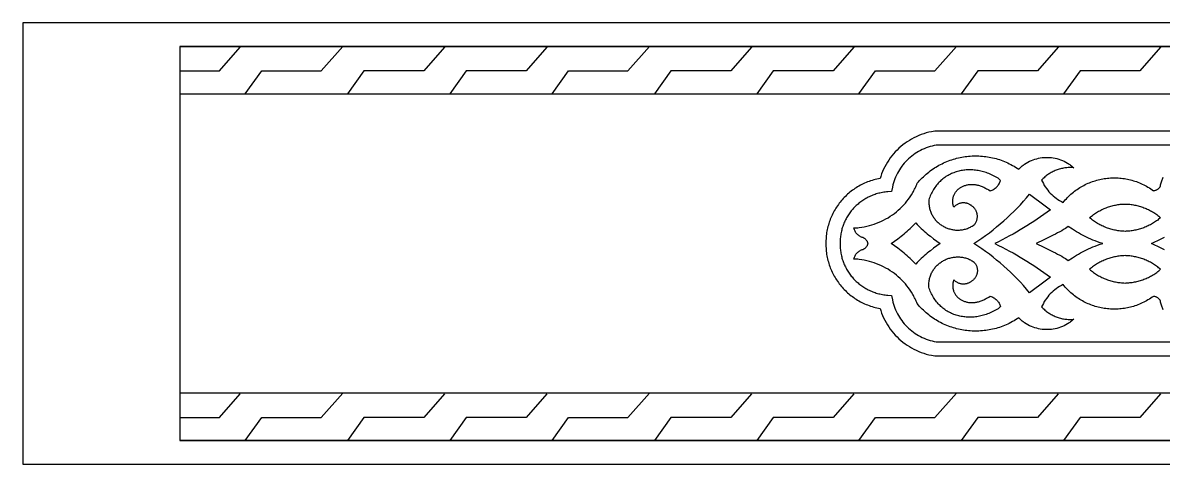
# Model space of a CAD drawing. Extents: x 2914 to 3714, y 692 to 832.
# Drawn here: x 2914.4 to 3276.2, y 692.2 to 832.2 of the extents above; entities that cross this region are included whole.
import ezdxf

# ---------------------------------------------------------------- set-up
doc = ezdxf.new("R2010")
doc.units = 0
doc.layers.add('LAYER_1', color=18, linetype='CONTINUOUS')

msp = doc.modelspace()

# ---------------------------------------------------------------- linework, layer by layer
at = {"layer": 'LAYER_1'}
for points in [[(2914.44, 692.21), (3714.44, 692.21), (3714.44, 832.21), (2914.44, 832.21)], [(2964.22, 699.71), (3664.22, 699.71), (3664.22, 824.71), (2964.22, 824.71)], [(3221.28, 778.95), (3221.57, 779.04), (3221.86, 779.15), (3222.14, 779.28), (3222.4, 779.42), (3222.66, 779.58), (3222.9, 779.76), (3223.13, 779.95), (3223.35, 780.15), (3223.56, 780.37), (3223.74, 780.6), (3223.92, 780.84), (3224.08, 781.1), (3224.22, 781.37), (3224.34, 781.64), (3224.45, 781.93), (3224.53, 782.22), (3224.46, 782.34), (3224.38, 782.45), (3224.28, 782.56), (3224.17, 782.65), (3223.77, 782.91), (3223.36, 783.16), (3222.95, 783.39), (3222.54, 783.62), (3222.12, 783.83), (3221.71, 784.03), (3221.29, 784.21), (3220.87, 784.39), (3220.44, 784.55), (3220.02, 784.7), (3219.6, 784.84), (3219.17, 784.96), (3218.75, 785.08), (3218.32, 785.18), (3217.9, 785.27), (3217.47, 785.35), (3217.05, 785.42), (3216.62, 785.48), (3216.2, 785.52), (3215.78, 785.56), (3215.36, 785.58), (3214.94, 785.59), (3214.52, 785.59), (3214.11, 785.57), (3213.69, 785.55), (3213.28, 785.51), (3212.88, 785.47), (3212.47, 785.41), (3212.07, 785.34), (3211.67, 785.26), (3211.28, 785.16), (3210.89, 785.06), (3210.5, 784.95), (3210.12, 784.82), (3209.74, 784.68), (3209.37, 784.54), (3209, 784.38), (3208.64, 784.21), (3208.28, 784.02), (3207.93, 783.83), (3207.59, 783.63), (3207.25, 783.42), (3206.92, 783.19), (3206.59, 782.96), (3206.27, 782.71), (3205.96, 782.45), (3205.66, 782.18), (3205.36, 781.91), (3205.07, 781.62), (3204.79, 781.32), (3204.52, 781.01), (3204.25, 780.69), (3204, 780.35), (3203.75, 780.01), (3203.51, 779.66), (3203.29, 779.3), (3203.07, 778.92), (3202.86, 778.54), (3202.66, 778.15), (3202.47, 777.74), (3202.29, 777.33), (3202.13, 776.9), (3201.97, 776.47), (3201.83, 776.02), (3201.81, 775.67), (3201.81, 775.33), (3201.82, 774.99), (3201.84, 774.65), (3201.87, 774.32), (3201.92, 773.99), (3201.98, 773.67), (3202.05, 773.35), (3202.13, 773.04), (3202.22, 772.73), (3202.32, 772.43), (3202.44, 772.14), (3202.56, 771.85), (3202.69, 771.56), (3202.83, 771.28), (3202.98, 771.01), (3203.15, 770.75), (3203.31, 770.49), (3203.49, 770.24), (3203.68, 769.99), (3203.87, 769.75), (3204.08, 769.52), (3204.29, 769.3), (3204.5, 769.08), (3204.73, 768.87), (3204.96, 768.67), (3205.2, 768.48), (3205.44, 768.29), (3205.69, 768.12), (3205.95, 767.95), (3206.21, 767.79), (3206.47, 767.63), (3206.74, 767.49), (3207.02, 767.36), (3207.3, 767.23), (3207.58, 767.11), (3207.87, 767), (3208.17, 766.91), (3208.46, 766.82), (3208.76, 766.74), (3209.06, 766.67), (3209.36, 766.61), (3209.67, 766.56), (3209.98, 766.52), (3210.29, 766.49), (3210.6, 766.47), (3210.91, 766.47), (3211.23, 766.47), (3211.54, 766.48), (3211.86, 766.51), (3212.18, 766.55), (3212.49, 766.59), (3212.81, 766.65), (3213.12, 766.72), (3213.44, 766.81), (3213.75, 766.9), (3214.06, 767.01), (3214.37, 767.13), (3214.68, 767.26), (3214.99, 767.4), (3215.29, 767.56), (3215.59, 767.73), (3215.89, 767.91), (3216.19, 768.11), (3216.34, 768.3), (3216.49, 768.5), (3216.61, 768.7), (3216.73, 768.9), (3216.83, 769.11), (3216.92, 769.31), (3217, 769.51), (3217.06, 769.71), (3217.12, 769.92), (3217.16, 770.12), (3217.19, 770.32), (3217.21, 770.52), (3217.22, 770.72), (3217.22, 770.92), (3217.21, 771.11), (3217.18, 771.31), (3217.15, 771.5), (3217.11, 771.69), (3217.06, 771.87), (3217, 772.06), (3216.94, 772.24), (3216.86, 772.42), (3216.78, 772.59), (3216.69, 772.76), (3216.59, 772.93), (3216.48, 773.09), (3216.37, 773.25), (3216.25, 773.4), (3216.12, 773.55), (3215.99, 773.69), (3215.85, 773.83), (3215.71, 773.96), (3215.56, 774.08), (3215.4, 774.2), (3215.25, 774.32), (3215.08, 774.42), (3214.91, 774.52), (3214.74, 774.62), (3214.57, 774.7), (3214.39, 774.78), (3214.2, 774.85), (3214.02, 774.91), (3213.83, 774.96), (3213.64, 775.01), (3213.45, 775.05), (3213.25, 775.07), (3213.05, 775.09), (3212.86, 775.1), (3212.66, 775.1), (3212.46, 775.09), (3212.26, 775.07), (3212.06, 775.04), (3211.86, 775), (3211.66, 774.94), (3211.46, 774.88), (3211.26, 774.8), (3211.06, 774.72), (3210.87, 774.62), (3210.67, 774.51), (3210.48, 774.39), (3210.29, 774.25), (3210.1, 774.1), (3209.91, 773.94), (3209.73, 773.77), (3209.65, 774.02), (3209.58, 774.27), (3209.53, 774.52), (3209.48, 774.77), (3209.45, 775.02), (3209.42, 775.26), (3209.41, 775.5), (3209.41, 775.73), (3209.42, 775.96), (3209.44, 776.19), (3209.47, 776.42), (3209.51, 776.64), (3209.56, 776.86), (3209.62, 777.08), (3209.69, 777.29), (3209.77, 777.49), (3209.85, 777.7), (3209.95, 777.89), (3210.05, 778.09), (3210.17, 778.27), (3210.29, 778.46), (3210.42, 778.64), (3210.55, 778.81), (3210.7, 778.98), (3210.85, 779.14), (3211.01, 779.29), (3211.17, 779.44), (3211.35, 779.59), (3211.52, 779.73), (3211.71, 779.86), (3211.9, 779.98), (3212.1, 780.1), (3212.3, 780.21), (3212.51, 780.32), (3212.73, 780.41), (3212.95, 780.5), (3213.17, 780.59), (3213.4, 780.66), (3213.63, 780.73), (3213.87, 780.79), (3214.12, 780.84), (3214.36, 780.88), (3214.61, 780.91), (3214.87, 780.94), (3215.12, 780.96), (3215.39, 780.97), (3215.65, 780.96), (3215.92, 780.95), (3216.19, 780.94), (3216.46, 780.91), (3216.73, 780.87), (3217.01, 780.82), (3217.28, 780.76), (3217.56, 780.69), (3217.85, 780.62), (3218.13, 780.53), (3218.41, 780.43), (3218.69, 780.32), (3218.98, 780.2), (3219.26, 780.06), (3219.55, 779.92), (3219.84, 779.77), (3220.12, 779.6), (3220.41, 779.42), (3220.84, 779.2)], [(3216.13, 762.21), (3217.38, 763.03), (3218.61, 763.88), (3219.82, 764.74), (3221.01, 765.62), (3222.18, 766.53), (3223.33, 767.45), (3224.47, 768.4), (3225.58, 769.37), (3226.67, 770.35), (3227.75, 771.36), (3228.8, 772.39), (3229.83, 773.43), (3230.84, 774.5), (3231.83, 775.59), (3232.79, 776.7), (3233.27, 777.26), (3233.74, 777.82), (3235.41, 776.62), (3237.07, 775.4), (3238.72, 774.17), (3240.36, 772.92), (3239.33, 772.16), (3238.29, 771.41), (3237.24, 770.67), (3236.18, 769.94), (3235.12, 769.23), (3234.04, 768.53), (3232.95, 767.85), (3231.86, 767.17), (3230.75, 766.51), (3229.64, 765.86), (3228.52, 765.22), (3227.39, 764.6), (3226.25, 763.98), (3225.11, 763.38), (3223.96, 762.79), (3222.79, 762.21), (3223.96, 761.63), (3225.11, 761.04), (3226.25, 760.44), (3227.39, 759.83), (3228.52, 759.2), (3229.64, 758.57), (3230.75, 757.92), (3231.86, 757.26), (3232.95, 756.58), (3234.04, 755.89), (3235.12, 755.19), (3236.18, 754.48), (3237.24, 753.76), (3238.29, 753.02), (3239.33, 752.27), (3240.36, 751.5), (3238.72, 750.26), (3237.07, 749.02), (3235.41, 747.81), (3233.74, 746.6), (3233.27, 747.17), (3232.79, 747.73), (3231.83, 748.84), (3230.84, 749.93), (3229.83, 750.99), (3228.8, 752.04), (3227.75, 753.07), (3226.67, 754.07), (3225.58, 755.06), (3224.47, 756.03), (3223.33, 756.97), (3222.18, 757.9), (3221.01, 758.8), (3219.82, 759.69), (3218.61, 760.55), (3217.38, 761.39)], [(3264.07, 766.07), (3263.69, 766.08), (3263.31, 766.1), (3262.93, 766.13), (3262.56, 766.17), (3262.18, 766.21), (3261.81, 766.26), (3261.43, 766.32), (3261.06, 766.39), (3260.69, 766.47), (3260.32, 766.55), (3259.95, 766.65), (3259.58, 766.75), (3259.22, 766.85), (3258.86, 766.97), (3258.5, 767.09), (3258.14, 767.23), (3257.78, 767.37), (3257.43, 767.51), (3257.08, 767.67), (3256.73, 767.83), (3256.38, 768), (3256.04, 768.18), (3255.7, 768.37), (3255.36, 768.56), (3255.03, 768.77), (3254.7, 768.98), (3254.38, 769.19), (3254.06, 769.42), (3253.74, 769.65), (3253.42, 769.9), (3253.12, 770.15), (3252.81, 770.4), (3253.11, 770.66), (3253.42, 770.9), (3253.73, 771.14), (3254.04, 771.38), (3254.36, 771.6), (3254.68, 771.82), (3255.01, 772.03), (3255.34, 772.23), (3255.67, 772.42), (3256.01, 772.61), (3256.35, 772.79), (3256.69, 772.96), (3257.04, 773.12), (3257.39, 773.28), (3257.75, 773.42), (3258.1, 773.57), (3258.46, 773.7), (3258.82, 773.82), (3259.19, 773.94), (3259.55, 774.05), (3259.92, 774.15), (3260.29, 774.24), (3260.66, 774.33), (3261.03, 774.41), (3261.41, 774.48), (3261.79, 774.54), (3262.16, 774.59), (3262.54, 774.64), (3262.92, 774.68), (3263.3, 774.71), (3263.68, 774.73), (3264.07, 774.74), (3264.45, 774.73), (3264.83, 774.71), (3265.21, 774.68), (3265.59, 774.64), (3265.97, 774.59), (3266.35, 774.54), (3266.72, 774.48), (3267.1, 774.41), (3267.47, 774.33), (3267.84, 774.24), (3268.21, 774.15), (3268.58, 774.05), (3268.95, 773.94), (3269.31, 773.82), (3269.67, 773.7), (3270.03, 773.57), (3270.39, 773.42), (3270.74, 773.28), (3271.09, 773.12), (3271.44, 772.96), (3271.78, 772.79), (3272.13, 772.61), (3272.46, 772.42), (3272.8, 772.23), (3273.13, 772.03), (3273.45, 771.82), (3273.78, 771.6), (3274.09, 771.38), (3274.41, 771.14), (3274.72, 770.9), (3275.02, 770.66), (3275.32, 770.4), (3275.02, 770.15), (3274.71, 769.9), (3274.4, 769.65), (3274.08, 769.42), (3273.76, 769.19), (3273.43, 768.98), (3273.1, 768.77), (3272.77, 768.56), (3272.43, 768.37), (3272.1, 768.18), (3271.75, 768), (3271.41, 767.83), (3271.06, 767.67), (3270.71, 767.51), (3270.35, 767.37), (3270, 767.23), (3269.64, 767.09), (3269.28, 766.97), (3268.91, 766.85), (3268.55, 766.75), (3268.18, 766.65), (3267.81, 766.55), (3267.44, 766.47), (3267.07, 766.39), (3266.7, 766.32), (3266.33, 766.26), (3265.95, 766.21), (3265.58, 766.17), (3265.2, 766.13), (3264.82, 766.1), (3264.44, 766.08)], [(3189.91, 762.21), (3190.96, 762.96), (3191.99, 763.72), (3193, 764.49), (3193.49, 764.89), (3193.98, 765.29), (3194.46, 765.69), (3194.94, 766.11), (3195.4, 766.53), (3195.87, 766.95), (3196.32, 767.38), (3196.77, 767.82), (3197.21, 768.27), (3197.65, 768.73), (3198.08, 768.27), (3198.52, 767.82), (3198.97, 767.38), (3199.43, 766.95), (3199.89, 766.53), (3200.36, 766.11), (3200.83, 765.69), (3201.32, 765.29), (3201.8, 764.89), (3202.3, 764.49), (3203.3, 763.72), (3204.33, 762.96), (3205.39, 762.21), (3204.33, 761.47), (3203.3, 760.71), (3202.3, 759.93), (3201.8, 759.54), (3201.32, 759.14), (3200.83, 758.73), (3200.36, 758.32), (3199.89, 757.9), (3199.43, 757.48), (3198.97, 757.04), (3198.52, 756.6), (3198.08, 756.16), (3197.65, 755.7), (3197.21, 756.16), (3196.77, 756.6), (3196.32, 757.04), (3195.87, 757.48), (3195.4, 757.9), (3194.94, 758.32), (3194.46, 758.73), (3193.98, 759.14), (3193.49, 759.54), (3193, 759.93), (3191.99, 760.71), (3190.96, 761.47)], [(3256.99, 762.21), (3256.16, 762.47), (3255.36, 762.73), (3254.6, 763.01), (3253.86, 763.29), (3253.15, 763.58), (3252.47, 763.88), (3251.8, 764.19), (3251.15, 764.51), (3250.51, 764.85), (3249.88, 765.2), (3249.25, 765.56), (3248.62, 765.94), (3247.99, 766.34), (3247.36, 766.75), (3246.05, 767.62), (3245.62, 767.3), (3245.13, 766.98), (3244.58, 766.63), (3243.98, 766.28), (3243.33, 765.92), (3242.65, 765.55), (3241.95, 765.18), (3241.23, 764.81), (3239.77, 764.08), (3238.34, 763.39), (3235.87, 762.21), (3238.34, 761.03), (3239.77, 760.34), (3241.23, 759.62), (3241.95, 759.25), (3242.65, 758.88), (3243.33, 758.51), (3243.98, 758.15), (3244.58, 757.79), (3245.13, 757.45), (3245.62, 757.12), (3246.05, 756.81), (3247.36, 757.68), (3247.99, 758.09), (3248.62, 758.48), (3249.25, 758.86), (3249.88, 759.23), (3250.51, 759.58), (3251.15, 759.91), (3251.8, 760.24), (3252.47, 760.55), (3253.15, 760.85), (3253.86, 761.14), (3254.6, 761.42), (3255.36, 761.69), (3256.16, 761.96)], [(3221.28, 745.48), (3221.57, 745.38), (3221.86, 745.28), (3222.14, 745.15), (3222.4, 745.01), (3222.66, 744.85), (3222.9, 744.67), (3223.13, 744.48), (3223.35, 744.27), (3223.56, 744.06), (3223.74, 743.83), (3223.92, 743.58), (3224.08, 743.33), (3224.22, 743.06), (3224.34, 742.79), (3224.45, 742.5), (3224.53, 742.21), (3224.46, 742.09), (3224.38, 741.97), (3224.28, 741.87), (3224.17, 741.77), (3223.77, 741.51), (3223.36, 741.27), (3222.95, 741.03), (3222.54, 740.81), (3222.12, 740.6), (3221.71, 740.4), (3221.29, 740.21), (3220.87, 740.04), (3220.44, 739.88), (3220.02, 739.73), (3219.6, 739.59), (3219.17, 739.46), (3218.75, 739.35), (3218.32, 739.24), (3217.9, 739.15), (3217.47, 739.07), (3217.05, 739), (3216.62, 738.95), (3216.2, 738.9), (3215.78, 738.87), (3215.36, 738.85), (3214.94, 738.84), (3214.52, 738.84), (3214.11, 738.85), (3213.69, 738.88), (3213.28, 738.91), (3212.88, 738.96), (3212.47, 739.02), (3212.07, 739.09), (3211.67, 739.17), (3211.28, 739.26), (3210.89, 739.37), (3210.5, 739.48), (3210.12, 739.61), (3209.74, 739.74), (3209.37, 739.89), (3209, 740.05), (3208.64, 740.22), (3208.28, 740.4), (3207.93, 740.59), (3207.59, 740.8), (3207.25, 741.01), (3206.92, 741.24), (3206.59, 741.47), (3206.27, 741.72), (3205.96, 741.97), (3205.66, 742.24), (3205.36, 742.52), (3205.07, 742.81), (3204.79, 743.11), (3204.52, 743.42), (3204.25, 743.74), (3204, 744.07), (3203.75, 744.41), (3203.51, 744.77), (3203.29, 745.13), (3203.07, 745.5), (3202.86, 745.89), (3202.66, 746.28), (3202.47, 746.69), (3202.29, 747.1), (3202.13, 747.52), (3201.97, 747.96), (3201.83, 748.41), (3201.81, 748.75), (3201.81, 749.1), (3201.82, 749.44), (3201.84, 749.78), (3201.87, 750.11), (3201.92, 750.44), (3201.98, 750.76), (3202.05, 751.08), (3202.13, 751.39), (3202.22, 751.69), (3202.32, 752), (3202.44, 752.29), (3202.56, 752.58), (3202.69, 752.86), (3202.83, 753.14), (3202.98, 753.41), (3203.15, 753.68), (3203.31, 753.94), (3203.49, 754.19), (3203.68, 754.43), (3203.87, 754.67), (3204.08, 754.9), (3204.29, 755.13), (3204.5, 755.34), (3204.73, 755.55), (3204.96, 755.75), (3205.2, 755.95), (3205.44, 756.13), (3205.69, 756.31), (3205.95, 756.48), (3206.21, 756.64), (3206.47, 756.79), (3206.74, 756.94), (3207.02, 757.07), (3207.3, 757.2), (3207.58, 757.31), (3207.87, 757.42), (3208.17, 757.52), (3208.46, 757.61), (3208.76, 757.69), (3209.06, 757.76), (3209.36, 757.82), (3209.67, 757.87), (3209.98, 757.91), (3210.29, 757.93), (3210.6, 757.95), (3210.91, 757.96), (3211.23, 757.96), (3211.54, 757.94), (3211.86, 757.92), (3212.18, 757.88), (3212.49, 757.83), (3212.81, 757.77), (3213.12, 757.7), (3213.44, 757.62), (3213.75, 757.53), (3214.06, 757.42), (3214.37, 757.3), (3214.68, 757.17), (3214.99, 757.02), (3215.29, 756.87), (3215.59, 756.7), (3215.89, 756.52), (3216.19, 756.32), (3216.34, 756.12), (3216.49, 755.92), (3216.61, 755.72), (3216.73, 755.52), (3216.83, 755.32), (3216.92, 755.12), (3217, 754.91), (3217.06, 754.71), (3217.12, 754.51), (3217.16, 754.31), (3217.19, 754.11), (3217.21, 753.91), (3217.22, 753.71), (3217.22, 753.51), (3217.21, 753.32), (3217.18, 753.12), (3217.15, 752.93), (3217.11, 752.74), (3217.06, 752.55), (3217, 752.37), (3216.94, 752.19), (3216.86, 752.01), (3216.78, 751.84), (3216.69, 751.67), (3216.59, 751.5), (3216.48, 751.34), (3216.37, 751.18), (3216.25, 751.03), (3216.12, 750.88), (3215.99, 750.74), (3215.85, 750.6), (3215.71, 750.47), (3215.56, 750.34), (3215.4, 750.22), (3215.25, 750.11), (3215.08, 750), (3214.91, 749.9), (3214.74, 749.81), (3214.57, 749.73), (3214.39, 749.65), (3214.2, 749.58), (3214.02, 749.52), (3213.83, 749.46), (3213.64, 749.42), (3213.45, 749.38), (3213.25, 749.35), (3213.05, 749.33), (3212.86, 749.33), (3212.66, 749.33), (3212.46, 749.34), (3212.26, 749.36), (3212.06, 749.39), (3211.86, 749.43), (3211.66, 749.48), (3211.46, 749.55), (3211.26, 749.62), (3211.06, 749.71), (3210.87, 749.81), (3210.67, 749.92), (3210.48, 750.04), (3210.29, 750.17), (3210.1, 750.32), (3209.91, 750.48), (3209.73, 750.66), (3209.65, 750.4), (3209.58, 750.15), (3209.53, 749.9), (3209.48, 749.66), (3209.45, 749.41), (3209.42, 749.17), (3209.41, 748.93), (3209.41, 748.69), (3209.42, 748.46), (3209.44, 748.23), (3209.47, 748.01), (3209.51, 747.78), (3209.56, 747.57), (3209.62, 747.35), (3209.69, 747.14), (3209.77, 746.93), (3209.85, 746.73), (3209.95, 746.53), (3210.05, 746.34), (3210.17, 746.15), (3210.29, 745.97), (3210.42, 745.79), (3210.55, 745.62), (3210.7, 745.45), (3210.85, 745.29), (3211.01, 745.13), (3211.17, 744.98), (3211.35, 744.84), (3211.52, 744.7), (3211.71, 744.57), (3211.9, 744.44), (3212.1, 744.33), (3212.3, 744.21), (3212.51, 744.11), (3212.73, 744.01), (3212.95, 743.92), (3213.17, 743.84), (3213.4, 743.77), (3213.63, 743.7), (3213.87, 743.64), (3214.12, 743.59), (3214.36, 743.55), (3214.61, 743.51), (3214.87, 743.49), (3215.12, 743.47), (3215.39, 743.46), (3215.65, 743.46), (3215.92, 743.47), (3216.19, 743.49), (3216.46, 743.52), (3216.73, 743.56), (3217.01, 743.61), (3217.28, 743.66), (3217.56, 743.73), (3217.85, 743.81), (3218.13, 743.9), (3218.41, 744), (3218.69, 744.11), (3218.98, 744.23), (3219.26, 744.36), (3219.55, 744.51), (3219.84, 744.66), (3220.12, 744.83), (3220.41, 745), (3220.84, 745.23)], [(3264.07, 758.36), (3263.69, 758.35), (3263.31, 758.33), (3262.93, 758.3), (3262.56, 758.26), (3262.18, 758.22), (3261.81, 758.16), (3261.43, 758.1), (3261.06, 758.03), (3260.69, 757.96), (3260.32, 757.87), (3259.95, 757.78), (3259.58, 757.68), (3259.22, 757.57), (3258.86, 757.46), (3258.5, 757.33), (3258.14, 757.2), (3257.78, 757.06), (3257.43, 756.91), (3257.08, 756.76), (3256.73, 756.6), (3256.38, 756.42), (3256.04, 756.25), (3255.7, 756.06), (3255.36, 755.86), (3255.03, 755.66), (3254.7, 755.45), (3254.38, 755.23), (3254.06, 755.01), (3253.74, 754.77), (3253.42, 754.53), (3253.12, 754.28), (3252.81, 754.02), (3253.11, 753.77), (3253.42, 753.52), (3253.73, 753.28), (3254.04, 753.05), (3254.36, 752.83), (3254.68, 752.61), (3255.01, 752.4), (3255.34, 752.2), (3255.67, 752.01), (3256.01, 751.82), (3256.35, 751.64), (3256.69, 751.47), (3257.04, 751.31), (3257.39, 751.15), (3257.75, 751), (3258.1, 750.86), (3258.46, 750.73), (3258.82, 750.6), (3259.19, 750.49), (3259.55, 750.38), (3259.92, 750.28), (3260.29, 750.18), (3260.66, 750.1), (3261.03, 750.02), (3261.41, 749.95), (3261.79, 749.89), (3262.16, 749.83), (3262.54, 749.79), (3262.92, 749.75), (3263.3, 749.72), (3263.68, 749.7), (3264.07, 749.68), (3264.45, 749.7), (3264.83, 749.72), (3265.21, 749.75), (3265.59, 749.79), (3265.97, 749.83), (3266.35, 749.89), (3266.72, 749.95), (3267.1, 750.02), (3267.47, 750.1), (3267.84, 750.18), (3268.21, 750.28), (3268.58, 750.38), (3268.95, 750.49), (3269.31, 750.6), (3269.67, 750.73), (3270.03, 750.86), (3270.39, 751), (3270.74, 751.15), (3271.09, 751.31), (3271.44, 751.47), (3271.78, 751.64), (3272.13, 751.82), (3272.46, 752.01), (3272.8, 752.2), (3273.13, 752.4), (3273.45, 752.61), (3273.78, 752.83), (3274.09, 753.05), (3274.41, 753.28), (3274.72, 753.52), (3275.02, 753.77), (3275.32, 754.02), (3275.02, 754.28), (3274.71, 754.53), (3274.4, 754.77), (3274.08, 755.01), (3273.76, 755.23), (3273.43, 755.45), (3273.1, 755.66), (3272.77, 755.86), (3272.43, 756.06), (3272.1, 756.25), (3271.75, 756.42), (3271.41, 756.6), (3271.06, 756.76), (3270.71, 756.91), (3270.35, 757.06), (3270, 757.2), (3269.64, 757.33), (3269.28, 757.46), (3268.91, 757.57), (3268.55, 757.68), (3268.18, 757.78), (3267.81, 757.87), (3267.44, 757.96), (3267.07, 758.03), (3266.7, 758.1), (3266.33, 758.16), (3265.95, 758.22), (3265.58, 758.26), (3265.2, 758.3), (3264.82, 758.33), (3264.44, 758.35)]]:
    msp.add_lwpolyline(points, close=True, dxfattribs=at)
for points in [[(2964.22, 824.71), (3314.22, 824.71), (3664.22, 824.71)], [(2964.22, 817), (2976.79, 817), (2983.35, 824.5), (2983.13, 824.28)], [(2984.98, 809.71), (2990.21, 817), (2990.84, 817), (3009.04, 817), (3015.93, 824.69)], [(3048, 824.28), (3048.22, 824.5), (3041.66, 817), (3022.66, 817), (3017.44, 809.71)], [(3080.46, 824.28), (3080.67, 824.5), (3074.12, 817), (3055.12, 817), (3049.89, 809.71)], [(3082.31, 809.71), (3087.54, 817), (3088.17, 817), (3106.37, 817), (3113.26, 824.69)], [(3145.55, 824.5), (3138.99, 817), (3119.99, 817), (3114.77, 809.71)], [(3178, 824.5), (3171.45, 817), (3152.45, 817), (3147.22, 809.71)], [(3179.64, 809.71), (3184.87, 817), (3185.5, 817), (3203.7, 817), (3210.59, 824.69)], [(3242.66, 824.28), (3242.88, 824.5), (3236.32, 817), (3217.32, 817), (3212.09, 809.71)], [(3275.12, 824.28), (3275.33, 824.5), (3268.78, 817), (3249.78, 817), (3244.55, 809.71)], [(2964.22, 809.71), (3314.22, 809.71), (3664.22, 809.71)], [(3316.72, 797.88), (3203.74, 797.89), (3202.65, 797.68), (3201.81, 797.49), (3200.99, 797.27), (3200.18, 797.02), (3199.38, 796.74), (3198.6, 796.43), (3197.84, 796.09), (3197.09, 795.72), (3196.36, 795.33), (3195.64, 794.91), (3194.94, 794.46), (3194.27, 793.99), (3193.61, 793.49), (3192.97, 792.97), (3192.35, 792.42), (3191.76, 791.85), (3191.18, 791.26), (3190.63, 790.65), (3190.1, 790.02), (3189.6, 789.37), (3189.12, 788.69), (3188.67, 788), (3188.25, 787.29), (3187.85, 786.56), (3187.48, 785.82), (3187.13, 785.06), (3186.82, 784.28), (3186.54, 783.49), (3186.33, 782.82), (3185.84, 782.73), (3185.33, 782.62), (3184.83, 782.5), (3184.33, 782.36), (3183.83, 782.22), (3183.34, 782.06), (3182.86, 781.9), (3182.38, 781.72), (3181.91, 781.53), (3181.45, 781.33), (3180.99, 781.12), (3180.54, 780.9), (3180.09, 780.67), (3179.66, 780.43), (3179.23, 780.17), (3178.8, 779.91), (3178.39, 779.64), (3177.98, 779.37), (3177.58, 779.08), (3177.19, 778.78), (3176.8, 778.47), (3176.43, 778.16), (3176.06, 777.84), (3175.7, 777.51), (3175.35, 777.17), (3175, 776.82), (3174.67, 776.47), (3174.34, 776.11), (3174.02, 775.74), (3173.71, 775.36), (3173.42, 774.98), (3173.13, 774.59), (3172.84, 774.19), (3172.57, 773.79), (3172.31, 773.38), (3172.06, 772.97), (3171.81, 772.55), (3171.58, 772.12), (3171.36, 771.69), (3171.14, 771.25), (3170.94, 770.81), (3170.75, 770.36), (3170.57, 769.91), (3170.39, 769.45), (3170.23, 768.99), (3170.08, 768.53), (3169.94, 768.06), (3169.81, 767.58), (3169.7, 767.11), (3169.59, 766.63), (3169.49, 766.14), (3169.41, 765.65), (3169.34, 765.16), (3169.28, 764.67), (3169.23, 764.17), (3169.2, 763.67), (3169.17, 763.17), (3169.16, 762.67), (3169.16, 762.21), (3169.16, 761.76), (3169.17, 761.25), (3169.2, 760.75), (3169.23, 760.25), (3169.28, 759.76), (3169.34, 759.26), (3169.41, 758.77), (3169.49, 758.29), (3169.59, 757.8), (3169.7, 757.32), (3169.81, 756.84), (3169.94, 756.37), (3170.08, 755.9), (3170.23, 755.43), (3170.39, 754.97), (3170.57, 754.52), (3170.75, 754.06), (3170.94, 753.62), (3171.14, 753.17), (3171.36, 752.74), (3171.58, 752.31), (3171.81, 751.88), (3172.06, 751.46), (3172.31, 751.04), (3172.57, 750.64), (3172.84, 750.23), (3173.13, 749.84), (3173.42, 749.45), (3173.71, 749.07), (3174.02, 748.69), (3174.34, 748.32), (3174.67, 747.96), (3175, 747.61), (3175.35, 747.26), (3175.7, 746.92), (3176.06, 746.59), (3176.43, 746.27), (3176.8, 745.95), (3177.19, 745.65), (3177.58, 745.35), (3177.98, 745.06), (3178.39, 744.78), (3178.8, 744.51), (3179.23, 744.25), (3179.66, 744), (3180.09, 743.76), (3180.54, 743.53), (3180.99, 743.31), (3181.45, 743.1), (3181.91, 742.9), (3182.38, 742.71), (3182.86, 742.53), (3183.34, 742.36), (3183.83, 742.21), (3184.33, 742.06), (3184.83, 741.93), (3185.33, 741.81), (3185.84, 741.7), (3186.33, 741.61), (3186.54, 740.94), (3186.82, 740.15), (3187.13, 739.37), (3187.48, 738.61), (3187.85, 737.86), (3188.25, 737.13), (3188.67, 736.42), (3189.12, 735.73), (3189.6, 735.06), (3190.1, 734.41), (3190.63, 733.77), (3191.18, 733.16), (3191.76, 732.57), (3192.35, 732), (3192.97, 731.46), (3193.61, 730.94), (3194.27, 730.44), (3194.94, 729.97), (3195.64, 729.52), (3196.36, 729.1), (3197.09, 728.71), (3197.84, 728.34), (3198.6, 728), (3199.38, 727.69), (3200.18, 727.41), (3200.99, 727.16), (3201.81, 726.94), (3202.65, 726.75), (3203.74, 726.54), (3316.72, 726.54)], [(3316.72, 793.38), (3204.16, 793.39), (3203.56, 793.27), (3202.89, 793.12), (3202.24, 792.95), (3201.6, 792.75), (3200.97, 792.52), (3200.35, 792.28), (3199.74, 792.01), (3199.15, 791.72), (3198.57, 791.41), (3198, 791.07), (3197.45, 790.72), (3196.91, 790.34), (3196.39, 789.95), (3195.88, 789.54), (3195.39, 789.11), (3194.92, 788.66), (3194.47, 788.19), (3194.03, 787.71), (3193.62, 787.21), (3193.22, 786.69), (3192.84, 786.16), (3192.49, 785.61), (3192.15, 785.06), (3191.84, 784.48), (3191.55, 783.9), (3191.28, 783.3), (3191.03, 782.68), (3190.81, 782.06), (3190.61, 781.43), (3190.44, 780.78), (3190.29, 780.13), (3190.02, 778.67), (3188.8, 778.6), (3188.38, 778.56), (3187.96, 778.51), (3187.54, 778.46), (3187.13, 778.39), (3186.73, 778.31), (3186.32, 778.23), (3185.93, 778.13), (3185.53, 778.03), (3185.14, 777.92), (3184.76, 777.79), (3184.38, 777.66), (3184.01, 777.52), (3183.64, 777.37), (3183.28, 777.22), (3182.92, 777.05), (3182.57, 776.88), (3182.22, 776.7), (3181.88, 776.51), (3181.54, 776.32), (3181.21, 776.11), (3180.89, 775.9), (3180.57, 775.68), (3180.25, 775.46), (3179.95, 775.22), (3179.65, 774.98), (3179.35, 774.74), (3179.06, 774.49), (3178.78, 774.23), (3178.5, 773.96), (3178.23, 773.69), (3177.97, 773.41), (3177.72, 773.13), (3177.47, 772.84), (3177.23, 772.55), (3176.99, 772.25), (3176.76, 771.94), (3176.54, 771.63), (3176.33, 771.32), (3176.12, 770.99), (3175.93, 770.67), (3175.74, 770.34), (3175.55, 770.01), (3175.38, 769.67), (3175.21, 769.33), (3175.05, 768.98), (3174.9, 768.63), (3174.76, 768.28), (3174.62, 767.92), (3174.5, 767.56), (3174.38, 767.19), (3174.27, 766.83), (3174.17, 766.46), (3174.08, 766.08), (3174, 765.71), (3173.92, 765.33), (3173.86, 764.95), (3173.8, 764.57), (3173.75, 764.18), (3173.72, 763.79), (3173.69, 763.4), (3173.67, 763.01), (3173.66, 762.62), (3173.66, 762.21), (3173.66, 761.81), (3173.67, 761.41), (3173.69, 761.02), (3173.72, 760.63), (3173.75, 760.25), (3173.8, 759.86), (3173.86, 759.48), (3173.92, 759.1), (3174, 758.72), (3174.08, 758.34), (3174.17, 757.97), (3174.27, 757.6), (3174.38, 757.23), (3174.5, 756.87), (3174.62, 756.51), (3174.76, 756.15), (3174.9, 755.8), (3175.05, 755.45), (3175.21, 755.1), (3175.38, 754.76), (3175.55, 754.42), (3175.74, 754.09), (3175.93, 753.76), (3176.12, 753.43), (3176.33, 753.11), (3176.54, 752.8), (3176.76, 752.49), (3176.99, 752.18), (3177.23, 751.88), (3177.47, 751.59), (3177.72, 751.3), (3177.97, 751.01), (3178.23, 750.74), (3178.5, 750.46), (3178.78, 750.2), (3179.06, 749.94), (3179.35, 749.69), (3179.65, 749.44), (3179.95, 749.2), (3180.25, 748.97), (3180.57, 748.74), (3180.89, 748.53), (3181.21, 748.31), (3181.54, 748.11), (3181.88, 747.91), (3182.22, 747.73), (3182.57, 747.55), (3182.92, 747.37), (3183.28, 747.21), (3183.64, 747.05), (3184.01, 746.9), (3184.38, 746.76), (3184.76, 746.63), (3185.14, 746.51), (3185.53, 746.4), (3185.93, 746.29), (3186.32, 746.2), (3186.73, 746.11), (3187.13, 746.04), (3187.54, 745.97), (3187.96, 745.91), (3188.38, 745.87), (3188.8, 745.83), (3190.02, 745.75), (3190.29, 744.3), (3190.44, 743.64), (3190.61, 743), (3190.81, 742.36), (3191.03, 741.74), (3191.28, 741.13), (3191.55, 740.53), (3191.84, 739.94), (3192.15, 739.37), (3192.49, 738.81), (3192.84, 738.27), (3193.22, 737.74), (3193.62, 737.22), (3194.03, 736.72), (3194.47, 736.24), (3194.92, 735.77), (3195.39, 735.32), (3195.88, 734.89), (3196.39, 734.48), (3196.91, 734.08), (3197.45, 733.71), (3198, 733.35), (3198.57, 733.02), (3199.15, 732.71), (3199.74, 732.42), (3200.35, 732.15), (3200.97, 731.9), (3201.6, 731.68), (3202.24, 731.48), (3202.89, 731.3), (3203.56, 731.15), (3204.16, 731.04), (3316.72, 731.04)], [(3276.16, 741.2), (3276.03, 741.47), (3275.9, 741.76), (3275.78, 742.05), (3275.67, 742.35), (3275.57, 742.65), (3275.48, 742.96), (3275.4, 743.27), (3275.33, 743.59), (3275.27, 743.91), (3275.22, 744.24), (3275.12, 744.37), (3275.02, 744.49), (3274.91, 744.6), (3274.79, 744.71), (3274.67, 744.81), (3274.54, 744.91), (3274.41, 744.99), (3274.27, 745.07), (3274.13, 745.15), (3273.99, 745.21), (3273.84, 745.27), (3273.69, 745.32), (3273.54, 745.37), (3273.38, 745.4), (3273.22, 745.43), (3273.06, 745.45), (3272.64, 745.14), (3272.21, 744.85), (3271.77, 744.57), (3271.33, 744.31), (3270.89, 744.05), (3270.44, 743.81), (3269.99, 743.57), (3269.53, 743.35), (3269.07, 743.15), (3268.61, 742.95), (3268.14, 742.76), (3267.67, 742.59), (3267.2, 742.43), (3266.72, 742.28), (3266.25, 742.14), (3265.77, 742.02), (3265.29, 741.9), (3264.8, 741.8), (3264.32, 741.71), (3263.83, 741.63), (3263.34, 741.56), (3262.85, 741.51), (3262.36, 741.46), (3261.87, 741.43), (3261.38, 741.41), (3260.89, 741.4), (3260.4, 741.4), (3259.91, 741.41), (3259.43, 741.43), (3258.94, 741.47), (3258.45, 741.51), (3257.97, 741.57), (3257.48, 741.64), (3257, 741.72), (3256.52, 741.81), (3256.04, 741.91), (3255.57, 742.03), (3255.09, 742.15), (3254.62, 742.28), (3254.15, 742.43), (3253.69, 742.59), (3253.23, 742.76), (3252.77, 742.93), (3252.32, 743.12), (3251.87, 743.32), (3251.43, 743.54), (3250.99, 743.76), (3250.55, 743.99), (3250.12, 744.24), (3249.7, 744.49), (3249.28, 744.76), (3248.86, 745.03), (3248.45, 745.32), (3248.05, 745.61), (3247.66, 745.92), (3247.27, 746.24), (3246.88, 746.57), (3246.51, 746.91), (3246.14, 747.26), (3245.78, 747.62), (3245.43, 747.99), (3245.08, 748.37), (3244.74, 748.76), (3244.41, 749.16), (3243.85, 748.88), (3243.29, 748.56), (3242.76, 748.23), (3242.24, 747.87), (3241.74, 747.5), (3241.26, 747.1), (3240.79, 746.68), (3240.35, 746.24), (3239.93, 745.78), (3239.52, 745.3), (3239.14, 744.81), (3238.79, 744.3), (3238.45, 743.77), (3238.14, 743.23), (3237.85, 742.67), (3237.59, 742.1), (3237.84, 741.84), (3238.09, 741.59), (3238.35, 741.35), (3238.61, 741.11), (3238.88, 740.89), (3239.16, 740.67), (3239.44, 740.46), (3239.73, 740.26), (3240.02, 740.07), (3240.32, 739.88), (3240.63, 739.71), (3240.93, 739.54), (3241.25, 739.38), (3241.56, 739.24), (3241.88, 739.1), (3242.21, 738.96), (3242.54, 738.84), (3242.87, 738.73), (3243.2, 738.63), (3243.54, 738.53), (3243.88, 738.45), (3244.22, 738.37), (3244.57, 738.31), (3244.92, 738.25), (3245.27, 738.2), (3245.62, 738.17), (3245.97, 738.14), (3246.33, 738.12), (3246.69, 738.12), (3247.04, 738.12), (3247.4, 738.13), (3247.76, 738.16), (3247.52, 737.95), (3247.28, 737.75), (3247.04, 737.55), (3246.8, 737.36), (3246.54, 737.18), (3246.29, 737.01), (3246.03, 736.84), (3245.77, 736.68), (3245.25, 736.38), (3244.71, 736.11), (3244.16, 735.86), (3243.6, 735.65), (3243.03, 735.46), (3242.46, 735.29), (3241.88, 735.16), (3241.3, 735.05), (3240.71, 734.97), (3240.12, 734.92), (3239.53, 734.9), (3238.94, 734.9), (3238.35, 734.93), (3237.76, 734.98), (3237.17, 735.07), (3236.59, 735.18), (3236.02, 735.32), (3235.45, 735.49), (3234.88, 735.68), (3234.33, 735.9), (3233.78, 736.15), (3233.25, 736.42), (3232.72, 736.72), (3232.21, 737.05), (3231.96, 737.23), (3231.72, 737.41), (3231.47, 737.6), (3231.23, 737.79), (3231, 737.99), (3230.77, 738.2), (3230.54, 738.41), (3230.32, 738.64), (3229.83, 738.31), (3229.34, 738), (3228.85, 737.71), (3228.35, 737.42), (3227.85, 737.15), (3227.34, 736.89), (3226.83, 736.65), (3226.31, 736.42), (3225.79, 736.2), (3225.27, 735.99), (3224.74, 735.8), (3224.21, 735.62), (3223.68, 735.45), (3223.14, 735.29), (3222.6, 735.15), (3222.06, 735.02), (3221.52, 734.91), (3220.98, 734.8), (3220.44, 734.71), (3219.89, 734.63), (3219.34, 734.57), (3218.79, 734.51), (3218.25, 734.47), (3217.7, 734.44), (3217.15, 734.42), (3216.6, 734.42), (3216.05, 734.43), (3215.51, 734.45), (3214.96, 734.48), (3214.41, 734.53), (3213.87, 734.58), (3213.33, 734.65), (3212.79, 734.74), (3212.25, 734.83), (3211.71, 734.94), (3211.18, 735.05), (3210.64, 735.18), (3210.12, 735.33), (3209.59, 735.48), (3209.07, 735.65), (3208.55, 735.82), (3208.03, 736.01), (3207.52, 736.21), (3207.02, 736.43), (3206.52, 736.65), (3206.02, 736.89), (3205.53, 737.14), (3205.04, 737.4), (3204.56, 737.67), (3204.08, 737.95), (3203.61, 738.25), (3203.15, 738.56), (3202.69, 738.87), (3202.24, 739.2), (3201.8, 739.55), (3201.36, 739.9), (3200.93, 740.26), (3200.51, 740.64), (3200.09, 741.02), (3199.68, 741.42), (3199.29, 741.83), (3198.9, 742.25), (3198.51, 742.68), (3198.14, 743.13), (3197.99, 743.51), (3197.82, 743.89), (3197.65, 744.26), (3197.48, 744.63), (3197.3, 745), (3197.11, 745.36), (3196.91, 745.72), (3196.71, 746.08), (3196.29, 746.77), (3195.85, 747.45), (3195.38, 748.11), (3194.89, 748.75), (3194.38, 749.37), (3193.85, 749.97), (3193.29, 750.55), (3192.72, 751.11), (3192.13, 751.65), (3191.51, 752.17), (3190.88, 752.67), (3190.24, 753.14), (3189.57, 753.59), (3188.89, 754.02), (3188.2, 754.42), (3187.49, 754.8), (3186.76, 755.16), (3186.02, 755.48), (3185.27, 755.79), (3184.51, 756.07), (3183.74, 756.32), (3182.95, 756.54), (3182.15, 756.74), (3181.35, 756.91), (3180.53, 757.05), (3179.71, 757.16), (3179.3, 757.2), (3178.88, 757.24), (3178.46, 757.27), (3178.04, 757.29), (3178.11, 757.57), (3178.2, 757.83), (3178.3, 758.09), (3178.42, 758.34), (3178.56, 758.58), (3178.71, 758.8), (3178.88, 759.02), (3179.07, 759.22), (3179.26, 759.42), (3179.47, 759.6), (3179.69, 759.76), (3179.93, 759.91), (3180.17, 760.05), (3180.42, 760.17), (3180.69, 760.27), (3180.96, 760.35), (3181.11, 760.42), (3181.25, 760.5), (3181.39, 760.58), (3181.52, 760.67), (3181.64, 760.77), (3181.76, 760.87), (3181.87, 760.98), (3181.98, 761.1), (3182.07, 761.22), (3182.17, 761.35), (3182.25, 761.48), (3182.33, 761.62), (3182.39, 761.76), (3182.45, 761.91), (3182.5, 762.06), (3182.55, 762.21), (3182.5, 762.37), (3182.45, 762.52), (3182.39, 762.66), (3182.33, 762.8), (3182.25, 762.94), (3182.17, 763.07), (3182.07, 763.2), (3181.98, 763.32), (3181.87, 763.44), (3181.76, 763.55), (3181.64, 763.66), (3181.52, 763.75), (3181.39, 763.84), (3181.25, 763.93), (3181.11, 764), (3180.96, 764.07), (3180.69, 764.16), (3180.42, 764.26), (3180.17, 764.38), (3179.93, 764.51), (3179.69, 764.66), (3179.47, 764.83), (3179.26, 765.01), (3179.07, 765.2), (3178.88, 765.4), (3178.71, 765.62), (3178.56, 765.85), (3178.42, 766.08), (3178.3, 766.33), (3178.2, 766.59), (3178.11, 766.86), (3178.04, 767.13), (3178.46, 767.15), (3178.88, 767.18), (3179.3, 767.22), (3179.71, 767.26), (3180.53, 767.37), (3181.35, 767.52), (3182.15, 767.68), (3182.95, 767.88), (3183.74, 768.1), (3184.51, 768.36), (3185.27, 768.63), (3186.02, 768.94), (3186.76, 769.27), (3187.49, 769.62), (3188.2, 770), (3188.89, 770.4), (3189.57, 770.83), (3190.24, 771.28), (3190.88, 771.76), (3191.51, 772.25), (3192.13, 772.77), (3192.72, 773.31), (3193.29, 773.87), (3193.85, 774.45), (3194.38, 775.05), (3194.89, 775.67), (3195.38, 776.31), (3195.85, 776.97), (3196.29, 777.65), (3196.71, 778.35), (3196.91, 778.7), (3197.11, 779.06), (3197.3, 779.42), (3197.48, 779.79), (3197.65, 780.16), (3197.82, 780.53), (3197.99, 780.91), (3198.14, 781.3), (3198.51, 781.74), (3198.9, 782.17), (3199.29, 782.59), (3199.68, 783), (3200.09, 783.4), (3200.51, 783.78), (3200.93, 784.16), (3201.36, 784.52), (3201.8, 784.88), (3202.24, 785.22), (3202.69, 785.55), (3203.15, 785.87), (3203.61, 786.17), (3204.08, 786.47), (3204.56, 786.75), (3205.04, 787.02), (3205.53, 787.28), (3206.02, 787.53), (3206.52, 787.77), (3207.02, 787.99), (3207.52, 788.21), (3208.03, 788.41), (3208.55, 788.6), (3209.07, 788.78), (3209.59, 788.94), (3210.12, 789.1), (3210.64, 789.24), (3211.18, 789.37), (3211.71, 789.49), (3212.25, 789.59), (3212.79, 789.69), (3213.33, 789.77), (3213.87, 789.84), (3214.41, 789.9), (3214.96, 789.94), (3215.51, 789.97), (3216.05, 789.99), (3216.6, 790), (3217.15, 790), (3217.7, 789.98), (3218.25, 789.95), (3218.79, 789.91), (3219.34, 789.86), (3219.89, 789.79), (3220.44, 789.71), (3220.98, 789.62), (3221.52, 789.52), (3222.06, 789.4), (3222.6, 789.27), (3223.14, 789.13), (3223.68, 788.97), (3224.21, 788.81), (3224.74, 788.62), (3225.27, 788.43), (3225.79, 788.23), (3226.31, 788.01), (3226.83, 787.77), (3227.34, 787.53), (3227.85, 787.27), (3228.35, 787), (3228.85, 786.72), (3229.34, 786.42), (3229.83, 786.11), (3230.32, 785.79), (3230.54, 786.01), (3230.77, 786.22), (3231, 786.43), (3231.23, 786.63), (3231.47, 786.83), (3231.72, 787.01), (3231.96, 787.2), (3232.21, 787.37), (3232.72, 787.7), (3233.25, 788), (3233.78, 788.28), (3234.33, 788.52), (3234.88, 788.74), (3235.45, 788.94), (3236.02, 789.1), (3236.59, 789.24), (3237.17, 789.35), (3237.76, 789.44), (3238.35, 789.49), (3238.94, 789.52), (3239.53, 789.53), (3240.12, 789.5), (3240.71, 789.45), (3241.3, 789.37), (3241.88, 789.26), (3242.46, 789.13), (3243.03, 788.97), (3243.6, 788.78), (3244.16, 788.56), (3244.71, 788.32), (3245.25, 788.04), (3245.77, 787.74), (3246.03, 787.58), (3246.29, 787.41), (3246.54, 787.24), (3246.8, 787.06), (3247.04, 786.87), (3247.28, 786.68), (3247.52, 786.47), (3247.76, 786.26), (3247.4, 786.29), (3247.04, 786.3), (3246.69, 786.31), (3246.33, 786.3), (3245.97, 786.28), (3245.62, 786.25), (3245.27, 786.22), (3244.92, 786.17), (3244.57, 786.12), (3244.22, 786.05), (3243.88, 785.97), (3243.54, 785.89), (3243.2, 785.8), (3242.87, 785.69), (3242.54, 785.58), (3242.21, 785.46), (3241.88, 785.33), (3241.56, 785.19), (3241.25, 785.04), (3240.93, 784.88), (3240.63, 784.71), (3240.32, 784.54), (3240.02, 784.35), (3239.73, 784.16), (3239.44, 783.96), (3239.16, 783.75), (3238.88, 783.54), (3238.61, 783.31), (3238.35, 783.08), (3238.09, 782.83), (3237.84, 782.58), (3237.59, 782.33), (3237.85, 781.75), (3238.14, 781.2), (3238.45, 780.65), (3238.79, 780.13), (3239.14, 779.61), (3239.52, 779.12), (3239.93, 778.64), (3240.35, 778.19), (3240.79, 777.75), (3241.26, 777.33), (3241.74, 776.93), (3242.24, 776.55), (3242.76, 776.19), (3243.29, 775.86), (3243.85, 775.55), (3244.41, 775.26), (3244.74, 775.66), (3245.08, 776.05), (3245.43, 776.43), (3245.78, 776.8), (3246.14, 777.16), (3246.51, 777.51), (3246.88, 777.85), (3247.27, 778.18), (3247.66, 778.5), (3248.05, 778.81), (3248.45, 779.11), (3248.86, 779.39), (3249.28, 779.67), (3249.7, 779.93), (3250.12, 780.19), (3250.55, 780.43), (3250.99, 780.66), (3251.43, 780.89), (3251.87, 781.1), (3252.32, 781.3), (3252.77, 781.49), (3253.23, 781.67), (3253.69, 781.84), (3254.15, 781.99), (3254.62, 782.14), (3255.09, 782.27), (3255.57, 782.4), (3256.04, 782.51), (3256.52, 782.61), (3257, 782.7), (3257.48, 782.78), (3257.97, 782.85), (3258.45, 782.91), (3258.94, 782.95), (3259.43, 782.99), (3259.91, 783.01), (3260.4, 783.02), (3260.89, 783.03), (3261.38, 783.01), (3261.87, 782.99), (3262.36, 782.96), (3262.85, 782.91), (3263.34, 782.86), (3263.83, 782.79), (3264.32, 782.71), (3264.8, 782.62), (3265.29, 782.52), (3265.77, 782.4), (3266.25, 782.28), (3266.72, 782.14), (3267.2, 781.99), (3267.67, 781.83), (3268.14, 781.66), (3268.61, 781.47), (3269.07, 781.28), (3269.53, 781.07), (3269.99, 780.85), (3270.44, 780.62), (3270.89, 780.37), (3271.33, 780.12), (3271.77, 779.85), (3272.21, 779.57), (3272.64, 779.28), (3273.06, 778.97), (3273.22, 778.99), (3273.38, 779.02), (3273.54, 779.06), (3273.69, 779.1), (3273.84, 779.15), (3273.99, 779.21), (3274.13, 779.28), (3274.27, 779.35), (3274.41, 779.43), (3274.54, 779.52), (3274.67, 779.61), (3274.79, 779.71), (3274.91, 779.82), (3275.02, 779.93), (3275.12, 780.05), (3275.22, 780.18), (3275.27, 780.51), (3275.33, 780.83), (3275.4, 781.15), (3275.48, 781.47), (3275.57, 781.77), (3275.67, 782.08), (3275.78, 782.37), (3275.9, 782.66), (3276.03, 782.95), (3276.16, 783.23)], [(3276.52, 760.19), (3275.5, 760.71), (3274.48, 761.22), (3273.46, 761.72), (3272.43, 762.21), (3273.46, 762.71), (3274.48, 763.21), (3275.5, 763.72), (3276.52, 764.24)], [(3664.22, 714.71), (3314.22, 714.71), (2964.22, 714.71)], [(2964.22, 707), (2976.79, 707), (2983.35, 714.5), (2983.13, 714.28)], [(2984.98, 699.71), (2990.21, 707), (2990.84, 707), (3009.04, 707), (3015.93, 714.69)], [(3048, 714.28), (3048.22, 714.5), (3041.66, 707), (3022.66, 707), (3017.44, 699.71)], [(3080.46, 714.28), (3080.67, 714.5), (3074.12, 707), (3055.12, 707), (3049.89, 699.71)], [(3082.31, 699.71), (3087.54, 707), (3088.17, 707), (3106.37, 707), (3113.26, 714.69)], [(3145.55, 714.5), (3138.99, 707), (3119.99, 707), (3114.77, 699.71)], [(3178, 714.5), (3171.45, 707), (3152.45, 707), (3147.22, 699.71)], [(3179.64, 699.71), (3184.87, 707), (3185.5, 707), (3203.7, 707), (3210.59, 714.69)], [(3242.66, 714.28), (3242.88, 714.5), (3236.32, 707), (3217.32, 707), (3212.09, 699.71)], [(3275.12, 714.28), (3275.33, 714.5), (3268.78, 707), (3249.78, 707), (3244.55, 699.71)], [(3664.22, 699.71), (3314.22, 699.71), (2964.22, 699.71)]]:
    msp.add_lwpolyline(points, dxfattribs=at)

doc.saveas('drawing.dxf')
